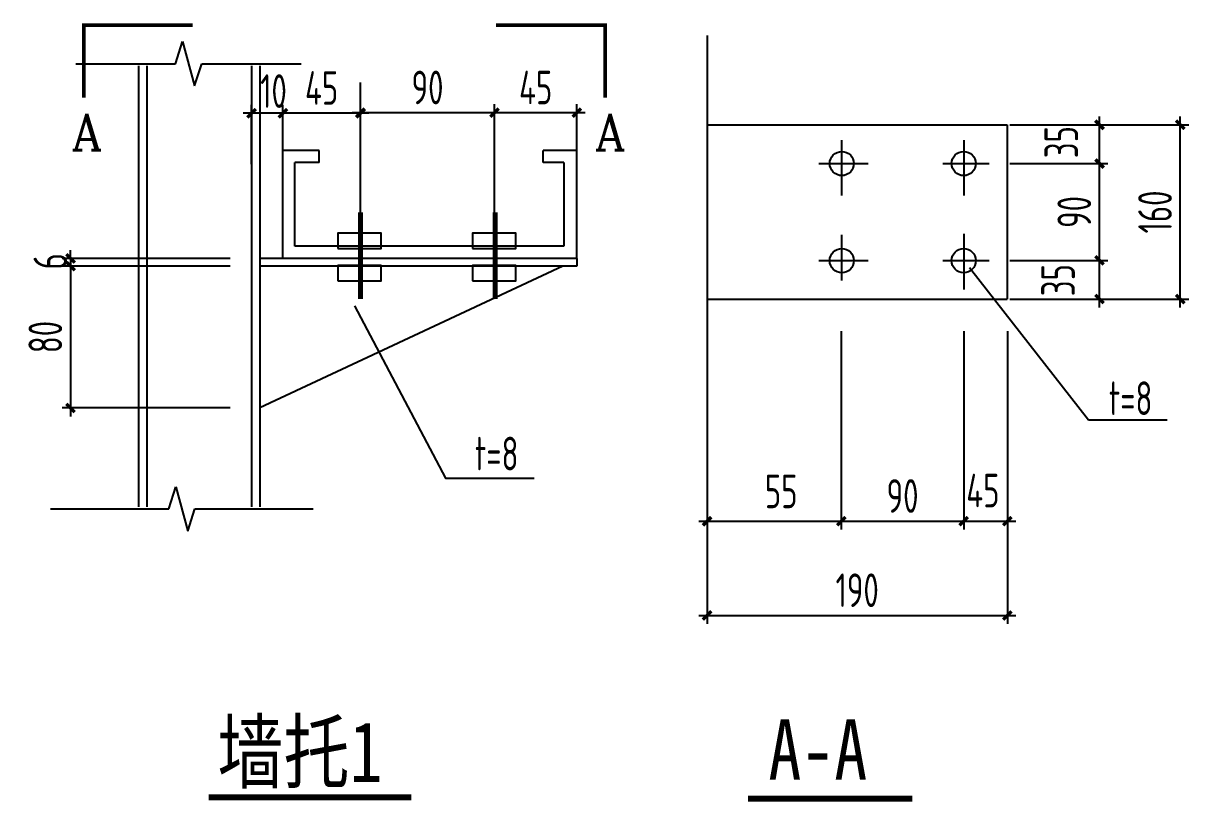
# Model space of a CAD drawing. Extents: x 492302 to 683319, y -252071 to 755100.
# Drawn here: x 534624 to 548480, y -220383 to -211122 of the extents above; entities that cross this region are included whole.
import ezdxf
from ezdxf.enums import TextEntityAlignment as Align

# ---------------------------------------------------------------- set-up
doc = ezdxf.new("R2010")
doc.units = 0
doc.header["$LTSCALE"] = 1000
doc.header["$MEASUREMENT"] = 0
doc.layers.get('Defpoints').update_dxf_attribs({"color": 250})
for name, color, linetype in [('1', 7, 'Continuous'), ('2', 2, 'Continuous'), ('AXIS', 171, 'Continuous'), ('C型钢', 6, 'Continuous'), ('OTHER', 7, 'Continuous'), ('PUB_DIM', 171, 'Continuous'), ('PUB_TEXT', 7, 'Continuous')]:
    doc.layers.add(name, color=color, linetype=linetype)
doc.styles.add('-宋体', font='', dxfattribs={"width": 0.8})
doc.styles.add('COMP', font='COMPLEX.shx', dxfattribs={"bigfont": 'hztxt'})
doc.styles.add('TSSD_Dimension', font='Tssdeng.shx', dxfattribs={"width": 0.7, "bigfont": 'hztxt.shx'})
doc.styles.add('TSSD_REIN', font='tssdeng.shx', dxfattribs={"width": 0.7, "bigfont": 'tssdchn.shx'})
doc.styles.get('-宋体').set_extended_font_data('SimSun')
doc.dimstyles.new('TSSD_20_100', dxfattribs={"dimtxt": 350, "dimasz": 100, "dimexe": 100, "dimexo": 250, "dimgap": 100, "dimtad": 1, "dimdec": 0, "dimlfac": 0.2, "dimzin": 0, "dimdsep": 46, "dimtxsty": 'TSSD_Dimension', "dimblk": 'ARCHTICK', "dimblk1": 'ARCHTICK', "dimblk2": 'ARCHTICK', "dimcen": 0, "dimdle": 100, "dimclrt": 7, "dimadec": 0, "dimazin": 0, "dimtfac": 1, "dimtdec": 0, "dimtix": 1, "dimtmove": 2, "dimatfit": 3, "dimfxl": 0, "dimtolj": 1, "dimtzin": 0, "dimarcsym": 0})

# ---------------------------------------------------------------- blocks, each defined once
blk = doc.blocks.new('_ArchTick')
at = {"color": 0, "linetype": 'ByBlock', "const_width": 0.4}
blk.add_lwpolyline([(-0.5, -0.5), (0.5, 0.5)], dxfattribs=at)
blk = doc.blocks.new('*D1310')
at = {"layer": 'Defpoints', "color": 0}
for p in [(538633, -212186), (538633, -213790), (540227, -213790)]:
    blk.add_point(p, dxfattribs=at)
at = {"layer": 'PUB_DIM', "color": 0, "lineweight": -2}
for p, q in [((538633, -213540), (538633, -212086)), ((540227, -213540), (540227, -212086)), ((540327, -212186), (538533, -212186))]:
    blk.add_line(p, q, dxfattribs=at)
at = {"layer": 'PUB_DIM', "color": 0, "lineweight": -2, "xscale": 100, "yscale": 100, "zscale": 100, "rotation": 180}
blk.add_blockref('_ArchTick', (538633, -212186), dxfattribs=at)
at = {"layer": 'PUB_DIM', "color": 0, "lineweight": -2, "xscale": 100, "yscale": 100, "zscale": 100}
blk.add_blockref('_ArchTick', (540227, -212186), dxfattribs=at)
at = {"layer": 'PUB_DIM', "color": 7, "insert": (539430, -211886), "char_height": 400, "attachment_point": 5, "style": 'TSSD_Dimension'}
blk.add_mtext('\\A1;90', dxfattribs=at)
blk = doc.blocks.new('*D1311')
at = {"layer": 'Defpoints', "color": 0}
for p in [(540227, -212186), (540227, -213790), (541205, -213790)]:
    blk.add_point(p, dxfattribs=at)
at = {"layer": 'PUB_DIM', "color": 0, "lineweight": -2}
for p, q in [((540227, -213540), (540227, -212086)), ((541205, -213540), (541205, -212086)), ((541305, -212186), (540127, -212186))]:
    blk.add_line(p, q, dxfattribs=at)
at = {"layer": 'PUB_DIM', "color": 0, "lineweight": -2, "xscale": 100, "yscale": 100, "zscale": 100, "rotation": 180}
blk.add_blockref('_ArchTick', (540227, -212186), dxfattribs=at)
at = {"layer": 'PUB_DIM', "color": 0, "lineweight": -2, "xscale": 100, "yscale": 100, "zscale": 100}
blk.add_blockref('_ArchTick', (541205, -212186), dxfattribs=at)
at = {"layer": 'PUB_DIM', "color": 7, "insert": (540716, -211886), "char_height": 400, "attachment_point": 5, "style": 'TSSD_Dimension'}
blk.add_mtext('\\A1;45', dxfattribs=at)
blk = doc.blocks.new('*D1312')
at = {"layer": 'Defpoints', "color": 0}
for p in [(537338, -212192), (537338, -213050), (537710, -213050)]:
    blk.add_point(p, dxfattribs=at)
at = {"layer": 'PUB_DIM', "color": 0, "lineweight": -2}
for p, q in [((537338, -212800), (537338, -212092)), ((537710, -212800), (537710, -212092)), ((537810, -212192), (537238, -212192))]:
    blk.add_line(p, q, dxfattribs=at)
at = {"layer": 'PUB_DIM', "color": 0, "lineweight": -2, "xscale": 100, "yscale": 100, "zscale": 100, "rotation": 180}
blk.add_blockref('_ArchTick', (537338, -212192), dxfattribs=at)
at = {"layer": 'PUB_DIM', "color": 0, "lineweight": -2, "xscale": 100, "yscale": 100, "zscale": 100}
blk.add_blockref('_ArchTick', (537710, -212192), dxfattribs=at)
at = {"layer": 'PUB_DIM', "color": 7, "insert": (537599, -211929), "char_height": 400, "attachment_point": 5, "style": 'TSSD_Dimension'}
blk.add_mtext('\\A1;10', dxfattribs=at)
blk = doc.blocks.new('*D1313')
at = {"layer": 'Defpoints', "color": 0}
for p in [(537710, -212192), (537710, -213050), (538633, -213050)]:
    blk.add_point(p, dxfattribs=at)
at = {"layer": 'PUB_DIM', "color": 0, "lineweight": -2}
for p, q in [((537710, -212800), (537710, -212092)), ((538633, -212800), (538633, -212092)), ((538733, -212192), (537610, -212192))]:
    blk.add_line(p, q, dxfattribs=at)
at = {"layer": 'PUB_DIM', "color": 0, "lineweight": -2, "xscale": 100, "yscale": 100, "zscale": 100, "rotation": 180}
blk.add_blockref('_ArchTick', (537710, -212192), dxfattribs=at)
at = {"layer": 'PUB_DIM', "color": 0, "lineweight": -2, "xscale": 100, "yscale": 100, "zscale": 100}
blk.add_blockref('_ArchTick', (538633, -212192), dxfattribs=at)
at = {"layer": 'PUB_DIM', "color": 7, "insert": (538171, -211892), "char_height": 400, "attachment_point": 5, "style": 'TSSD_Dimension'}
blk.add_mtext('\\A1;45', dxfattribs=at)
blk = doc.blocks.new('*D1314')
at = {"layer": 'Defpoints', "color": 0}
for p in [(542754, -215395), (546324, -215395), (546324, -218167)]:
    blk.add_point(p, dxfattribs=at)
at = {"layer": 'PUB_DIM', "color": 0, "lineweight": -2}
for p, q in [((542754, -215645), (542754, -218267)), ((546324, -215645), (546324, -218267)), ((542654, -218167), (546424, -218167))]:
    blk.add_line(p, q, dxfattribs=at)
at = {"layer": 'PUB_DIM', "color": 0, "lineweight": -2, "xscale": 100, "yscale": 100, "zscale": 100, "rotation": 180}
blk.add_blockref('_ArchTick', (542754, -218167), dxfattribs=at)
at = {"layer": 'PUB_DIM', "color": 0, "lineweight": -2, "xscale": 100, "yscale": 100, "zscale": 100}
blk.add_blockref('_ArchTick', (546324, -218167), dxfattribs=at)
at = {"layer": 'PUB_DIM', "color": 7, "insert": (544539, -217867), "char_height": 400, "attachment_point": 5, "style": 'TSSD_Dimension'}
blk.add_mtext('\\A1;190', dxfattribs=at)
blk = doc.blocks.new('*D1315')
at = {"layer": 'Defpoints', "color": 0}
for p in [(545805, -214534), (546324, -214534), (546324, -217046)]:
    blk.add_point(p, dxfattribs=at)
at = {"layer": 'PUB_DIM', "color": 0, "lineweight": -2}
for p, q in [((545805, -214784), (545805, -217146)), ((546324, -214784), (546324, -217146)), ((545705, -217046), (546424, -217046))]:
    blk.add_line(p, q, dxfattribs=at)
at = {"layer": 'PUB_DIM', "color": 0, "lineweight": -2, "xscale": 100, "yscale": 100, "zscale": 100, "rotation": 180}
blk.add_blockref('_ArchTick', (545805, -217046), dxfattribs=at)
at = {"layer": 'PUB_DIM', "color": 0, "lineweight": -2, "xscale": 100, "yscale": 100, "zscale": 100}
blk.add_blockref('_ArchTick', (546324, -217046), dxfattribs=at)
at = {"layer": 'PUB_DIM', "color": 7, "insert": (546033, -216681), "char_height": 400, "attachment_point": 5, "style": 'TSSD_Dimension'}
blk.add_mtext('\\A1;45', dxfattribs=at)
blk = doc.blocks.new('*D1316')
at = {"layer": 'Defpoints', "color": 0}
for p in [(544350, -214534), (545805, -214534), (545805, -217046)]:
    blk.add_point(p, dxfattribs=at)
at = {"layer": 'PUB_DIM', "color": 0, "lineweight": -2}
for p, q in [((544350, -214784), (544350, -217146)), ((545805, -214784), (545805, -217146)), ((544250, -217046), (545905, -217046))]:
    blk.add_line(p, q, dxfattribs=at)
at = {"layer": 'PUB_DIM', "color": 0, "lineweight": -2, "xscale": 100, "yscale": 100, "zscale": 100, "rotation": 180}
blk.add_blockref('_ArchTick', (544350, -217046), dxfattribs=at)
at = {"layer": 'PUB_DIM', "color": 0, "lineweight": -2, "xscale": 100, "yscale": 100, "zscale": 100}
blk.add_blockref('_ArchTick', (545805, -217046), dxfattribs=at)
at = {"layer": 'PUB_DIM', "color": 7, "insert": (545078, -216746), "char_height": 400, "attachment_point": 5, "style": 'TSSD_Dimension'}
blk.add_mtext('\\A1;90', dxfattribs=at)
blk = doc.blocks.new('*D1317')
at = {"layer": 'Defpoints', "color": 0}
for p in [(542754, -214534), (544350, -214534), (544350, -217046)]:
    blk.add_point(p, dxfattribs=at)
at = {"layer": 'PUB_DIM', "color": 0, "lineweight": -2}
for p, q in [((542754, -214784), (542754, -217146)), ((544350, -214784), (544350, -217146)), ((542654, -217046), (544450, -217046))]:
    blk.add_line(p, q, dxfattribs=at)
at = {"layer": 'PUB_DIM', "color": 0, "lineweight": -2, "xscale": 100, "yscale": 100, "zscale": 100, "rotation": 180}
blk.add_blockref('_ArchTick', (542754, -217046), dxfattribs=at)
at = {"layer": 'PUB_DIM', "color": 0, "lineweight": -2, "xscale": 100, "yscale": 100, "zscale": 100}
blk.add_blockref('_ArchTick', (544350, -217046), dxfattribs=at)
at = {"layer": 'PUB_DIM', "color": 7, "insert": (543635, -216691), "char_height": 400, "attachment_point": 5, "style": 'TSSD_Dimension'}
blk.add_mtext('\\A1;55', dxfattribs=at)
blk = doc.blocks.new('*D1318')
at = {"layer": 'Defpoints', "color": 0}
for p in [(537334, -213920), (535186, -214012), (537334, -214012)]:
    blk.add_point(p, dxfattribs=at)
at = {"layer": 'PUB_DIM', "color": 0, "lineweight": -2}
for p, q in [((537084, -213920), (535086, -213920)), ((535186, -213920), (535186, -213820)), ((535186, -213920), (535186, -214012)), ((537084, -214012), (535086, -214012)), ((535186, -214012), (535186, -214112))]:
    blk.add_line(p, q, dxfattribs=at)
at = {"layer": 'PUB_DIM', "color": 0, "lineweight": -2, "xscale": 100, "yscale": 100, "zscale": 100}
for p, rotation in [((535186, -213920), 270), ((535186, -214012), 90)]:
    blk.add_blockref('_ArchTick', p, dxfattribs=dict(at, rotation=rotation))
at = {"layer": 'PUB_DIM', "color": 7, "insert": (534945, -213954), "char_height": 400, "attachment_point": 5, "rotation": 90, "style": 'TSSD_Dimension'}
blk.add_mtext('\\A1;6', dxfattribs=at)
blk = doc.blocks.new('*D1319')
at = {"layer": 'Defpoints', "color": 0}
for p in [(537334, -214012), (535186, -215699), (537334, -215699)]:
    blk.add_point(p, dxfattribs=at)
at = {"layer": 'PUB_DIM', "color": 0, "lineweight": -2}
for p, q in [((535186, -213912), (535186, -215799)), ((537084, -214012), (535086, -214012)), ((537084, -215699), (535086, -215699))]:
    blk.add_line(p, q, dxfattribs=at)
at = {"layer": 'PUB_DIM', "color": 0, "lineweight": -2, "xscale": 100, "yscale": 100, "zscale": 100}
for p, rotation in [((535186, -214012), 90), ((535186, -215699), 270)]:
    blk.add_blockref('_ArchTick', p, dxfattribs=dict(at, rotation=rotation))
at = {"layer": 'PUB_DIM', "color": 7, "insert": (534886, -214855), "char_height": 400, "attachment_point": 5, "rotation": 90, "style": 'TSSD_Dimension'}
blk.add_mtext('\\A1;80', dxfattribs=at)
blk = doc.blocks.new('*D1320')
at = {"layer": 'Defpoints', "color": 0}
for p in [(546103, -213943), (547420, -213943), (546103, -214403)]:
    blk.add_point(p, dxfattribs=at)
at = {"layer": 'PUB_DIM', "color": 0, "lineweight": -2}
for p, q in [((546353, -213943), (547520, -213943)), ((547420, -214503), (547420, -213843)), ((546353, -214403), (547520, -214403))]:
    blk.add_line(p, q, dxfattribs=at)
at = {"layer": 'PUB_DIM', "color": 0, "lineweight": -2, "xscale": 100, "yscale": 100, "zscale": 100}
for p, rotation in [((547420, -213943), 90), ((547420, -214403), 270)]:
    blk.add_blockref('_ArchTick', p, dxfattribs=dict(at, rotation=rotation))
at = {"layer": 'PUB_DIM', "color": 7, "insert": (546927, -214178), "char_height": 400, "attachment_point": 5, "rotation": 90, "style": 'TSSD_Dimension'}
blk.add_mtext('\\A1;35', dxfattribs=at)
blk = doc.blocks.new('*D1321')
at = {"layer": 'Defpoints', "color": 0}
for p in [(546766, -212330), (548380, -212330), (546766, -214403)]:
    blk.add_point(p, dxfattribs=at)
at = {"layer": 'PUB_DIM', "color": 0, "lineweight": -2}
for p, q in [((548380, -214503), (548380, -212230)), ((547016, -212330), (548480, -212330)), ((547016, -214403), (548480, -214403))]:
    blk.add_line(p, q, dxfattribs=at)
at = {"layer": 'PUB_DIM', "color": 0, "lineweight": -2, "xscale": 100, "yscale": 100, "zscale": 100}
for p, rotation in [((548380, -212330), 90), ((548380, -214403), 270)]:
    blk.add_blockref('_ArchTick', p, dxfattribs=dict(at, rotation=rotation))
at = {"layer": 'PUB_DIM', "color": 7, "insert": (548080, -213367), "char_height": 400, "attachment_point": 5, "rotation": 90, "style": 'TSSD_Dimension'}
blk.add_mtext('\\A1;160', dxfattribs=at)
blk = doc.blocks.new('*D1322')
at = {"layer": 'Defpoints', "color": 0}
for p in [(546103, -212330), (547420, -212330), (546103, -212791)]:
    blk.add_point(p, dxfattribs=at)
at = {"layer": 'PUB_DIM', "color": 0, "lineweight": -2}
for p, q in [((547420, -212891), (547420, -212230)), ((546353, -212330), (547520, -212330)), ((546353, -212791), (547520, -212791))]:
    blk.add_line(p, q, dxfattribs=at)
at = {"layer": 'PUB_DIM', "color": 0, "lineweight": -2, "xscale": 100, "yscale": 100, "zscale": 100}
for p, rotation in [((547420, -212330), 90), ((547420, -212791), 270)]:
    blk.add_blockref('_ArchTick', p, dxfattribs=dict(at, rotation=rotation))
at = {"layer": 'PUB_DIM', "color": 7, "insert": (546965, -212536), "char_height": 400, "attachment_point": 5, "rotation": 90, "style": 'TSSD_Dimension'}
blk.add_mtext('\\A1;35', dxfattribs=at)
blk = doc.blocks.new('*D1323')
at = {"layer": 'Defpoints', "color": 0}
for p in [(546103, -212791), (547420, -212791), (546103, -213943)]:
    blk.add_point(p, dxfattribs=at)
at = {"layer": 'PUB_DIM', "color": 0, "lineweight": -2}
for p, q in [((547420, -214043), (547420, -212691)), ((546353, -212791), (547520, -212791)), ((546353, -213943), (547520, -213943))]:
    blk.add_line(p, q, dxfattribs=at)
at = {"layer": 'PUB_DIM', "color": 0, "lineweight": -2, "xscale": 100, "yscale": 100, "zscale": 100}
for p, rotation in [((547420, -212791), 90), ((547420, -213943), 270)]:
    blk.add_blockref('_ArchTick', p, dxfattribs=dict(at, rotation=rotation))
at = {"layer": 'PUB_DIM', "color": 7, "insert": (547120, -213367), "char_height": 400, "attachment_point": 5, "rotation": 90, "style": 'TSSD_Dimension'}
blk.add_mtext('\\A1;90', dxfattribs=at)

msp = doc.modelspace()

# ---------------------------------------------------------------- linework, layer by layer
at = {"color": 0, "linetype": 'ByBlock'}
for p, q in [((542754.4, -211266.8), (542754.4, -216078)), ((535993.3, -211626.4), (535993.3, -216876.8)), ((536090.6, -211626.4), (536090.6, -216876.8)), ((537338.2, -211626.4), (537338.2, -216876.8)), ((537435.5, -211626.4), (537435.5, -216876.8)), ((542754.4, -212329.9), (546323.5, -212329.9)), ((546323.5, -212329.9), (546323.5, -214403.5)), ((544350.4, -212511.3), (544350.4, -213170.2)), ((545805.1, -212511.3), (545805.1, -213170.2)), ((544082.3, -212790.7), (544669.1, -212790.7)), ((545555.4, -212790.7), (546108.8, -212790.7)), ((544350.4, -213637.1), (544350.4, -214183.8)), ((545805.1, -213628.6), (545805.1, -214287.5)), ((540226.7, -213790.3), (540226.7, -214082.9)), ((541205, -213919.7), (537435.5, -213919.7)), ((541205, -213919.7), (541205, -214011.8)), ((544082.3, -213942.7), (544669.1, -213942.7)), ((545555.4, -213942.7), (546108.8, -213942.7)), ((541205, -214011.8), (537435.5, -214011.8)), ((541037.6, -214011.8), (537435.5, -215698.5)), ((542754.4, -214403.5), (546323.5, -214403.5))]:
    msp.add_line(p, q, dxfattribs=at)
for p, q in [((538141.7, -212636.1), (537709.6, -212636.1)), ((537709.6, -213919.7), (537709.6, -212636.1)), ((538141.7, -212780.1), (538141.7, -212636.1)), ((540805, -212780.1), (540805, -212636.1)), ((541205, -212636.1), (540805, -212636.1)), ((538141.7, -212780.1), (537853.6, -212780.1)), ((537853.6, -213775.6), (537853.6, -212780.1)), ((541052.4, -212780.1), (540805, -212780.1)), ((541052.4, -212780.1), (541052.4, -213775.6)), ((541052.4, -213775.6), (537853.6, -213775.6)), ((541205, -213919.7), (537709.6, -213919.7))]:
    msp.add_line(p, q)
at = {"const_width": 43.2}
for points in [[(535343, -212007.9), (535343, -211143.9), (536639, -211143.9)], [(541541.8, -212007.9), (541541.8, -211143.9), (540245.8, -211143.9)]]:
    msp.add_lwpolyline(points, dxfattribs=at)
at = {"color": 0, "linetype": 'ByBlock', "const_width": 60}
for points in [[(538632.8, -213790.3), (538632.8, -214317.1)], [(540232.7, -213790.3), (540232.7, -214317.1)]]:
    msp.add_lwpolyline(points, dxfattribs=at)
at = {"color": 0, "linetype": 'ByBlock'}
for centre in [(544355.9, -212790.7), (545805.1, -212790.7), (544355.9, -213946.1), (545805.1, -213946.1)]:
    msp.add_circle(centre, 143.7, dxfattribs=at)
at = {"layer": '2'}
msp.add_lwpolyline([(538561.3, -214483.5), (539645.5, -216532.2), (540698, -216532.2)], dxfattribs=at)
at = {"layer": 'AXIS', "linetype": 'ByBlock'}
for p, q in [((545875.9, -214027.7), (547290.6, -215839.5)), ((547290.6, -215839.5), (548224.3, -215839.5))]:
    msp.add_line(p, q, dxfattribs=at)
at = {"layer": 'C型钢'}
msp.add_line((541205, -213919.7), (541205, -212636.1), dxfattribs=at)
at = {"layer": 'Defpoints', "color": 0, "linetype": 'ByBlock'}
for p in [(537435.5, -212186.5), (537435.5, -213790.3), (538632.8, -213790.3), (540232.7, -213790.3), (540232.7, -213790.3), (538632.8, -214176.6), (540232.7, -214176.6)]:
    msp.add_point(p, dxfattribs=at)
at = {"layer": 'OTHER'}
for p, q in [((536432.7, -211604.1), (536516.7, -211340.1)), ((536516.7, -211340.1), (536660.7, -211868.1)), ((535249, -211604.1), (536432.7, -211604.1)), ((536660.7, -211868.1), (536744.7, -211604.1)), ((536744.7, -211604.1), (537928.3, -211604.1)), ((536352.4, -216900), (536436.4, -216636)), ((536436.4, -216636), (536580.4, -217164)), ((534948, -216900), (536352.4, -216900)), ((536580.4, -217164), (536664.4, -216900)), ((536664.4, -216900), (538068.8, -216900))]:
    msp.add_line(p, q, dxfattribs=at)
at = {"layer": 'PUB_DIM'}
msp.add_line((538632.8, -213358.3), (538632.8, -211826.5), dxfattribs=at)
at = {"layer": 'PUB_DIM', "const_width": 60}
for points in [[(538633, -213372.1), (538633, -214402.2)], [(540232.9, -213372.1), (540232.9, -214402.2)]]:
    msp.add_lwpolyline(points, dxfattribs=at)
at = {"layer": 'PUB_DIM'}
for points in [[(538364.6, -213801.3), (538880, -213801.3), (538880, -213618.9), (538364.6, -213618.9)], [(539964.5, -213801.3), (540479.9, -213801.3), (540479.9, -213618.9), (539964.5, -213618.9)], [(538364.6, -214187.6), (538880, -214187.6), (538880, -214005.2), (538364.6, -214005.2)], [(539964.5, -214187.6), (540479.9, -214187.6), (540479.9, -214005.2), (539964.5, -214005.2)]]:
    msp.add_lwpolyline(points, close=True, dxfattribs=at)
at = {"layer": 'PUB_TEXT', "const_width": 72}
for points in [[(536826.1, -220329.6), (539238.4, -220329.6)], [(543241, -220346.9), (545194.6, -220346.9)]]:
    msp.add_lwpolyline(points, dxfattribs=at)

# ---------------------------------------------------------------- texts
at = {"style": 'COMP'}
for p in [(535379.7, -212413.8), (541600, -212413.8)]:
    msp.add_attdef('A', text='', height=432, dxfattribs=at).set_placement(p, align=Align.MIDDLE)
at = {"layer": '1', "linetype": 'Continuous', "style": 'TSSD_REIN', "width": 0.7}
for p in [(547529.8, -215782.7), (539992.8, -216441.2)]:
    msp.add_text('t=8', height=400, dxfattribs=at).set_placement(p)
at = {"layer": 'PUB_TEXT', "style": '-宋体', "width": 0.8}
for s, p in [('墙托1', (536931.8, -220149.9)), ('A-A', (543482.9, -220121.8))]:
    msp.add_text(s, height=720, dxfattribs=at).set_placement(p)

# ---------------------------------------------------------------- dimensions: what is measured, and where the dimension line sits
at = {"layer": 'PUB_DIM'}
for base, p1, p2, angle, text, picture, middle in [((537338.2, -212191.7), (537709.6, -213050.2), (537338.2, -213050.2), 180, '10', '*D1312', (537598.7, -211928.7)), ((547420.5, -212329.8), (546102.7, -212790.6), (546102.7, -212329.8), 90, '35', '*D1322', (546965.5, -212536.1)), ((535186.3, -214011.8), (537333.8, -213919.7), (537333.8, -214011.8), 270, '6', '*D1318', (534945.4, -213954)), ((547420.5, -213942.6), (546102.7, -214403.4), (546102.7, -213942.6), 90, '35', '*D1320', (546927, -214178.4)), ((544350.4, -217045.7), (542754.4, -214533.6), (544350.4, -214533.6), 0, '55', '*D1317', (543635.2, -216691.2)), ((546323.6, -217045.7), (545805.2, -214533.6), (546323.6, -214533.6), 0, '45', '*D1315', (546033.3, -216681))]:
    dim = msp.add_linear_dim(base=base, p1=p1, p2=p2, angle=angle, text=text, dimstyle='TSSD_20_100', override={"dimtxt": 400}, dxfattribs=at)
    dim.commit()
    dim.dimension.update_dxf_attribs({"geometry": picture, "text_midpoint": middle, "dimtype": 161})
for p1, p2, distance, text, picture, middle in [((538632.8, -213050.2), (537709.6, -213050.2), -858.4, '45', '*D1313', (538171.2, -211891.7)), ((540226.7, -213790.3), (538632.8, -213790.3), -1603.8, '90', '*D1310', (539429.8, -211886.5)), ((541205, -213790.3), (540226.7, -213790.3), -1603.8, '45', '*D1311', (540715.9, -211886.5)), ((546765.8, -214403.4), (546765.8, -212329.8), -1614.5, '160', '*D1321', (548080.3, -213366.6)), ((546102.7, -213942.6), (546102.7, -212790.6), -1317.7, '90', '*D1323', (547120.5, -213366.6)), ((537333.8, -214011.8), (537333.8, -215698.5), -2147.5, '80', '*D1319', (534886.3, -214855.2)), ((544350.4, -214533.6), (545805.2, -214533.6), -2512.1, '90', '*D1316', (545077.8, -216745.7)), ((542754.4, -215395), (546323.6, -215395), -2772.4, '190', '*D1314', (544539, -217867.4))]:
    dim = msp.add_aligned_dim(p1=p1, p2=p2, distance=distance, text=text, dimstyle='TSSD_20_100', override={"dimtxt": 400}, dxfattribs=at)
    dim.commit()
    dim.dimension.update_dxf_attribs({"geometry": picture, "text_midpoint": middle})

doc.saveas('drawing.dxf')
